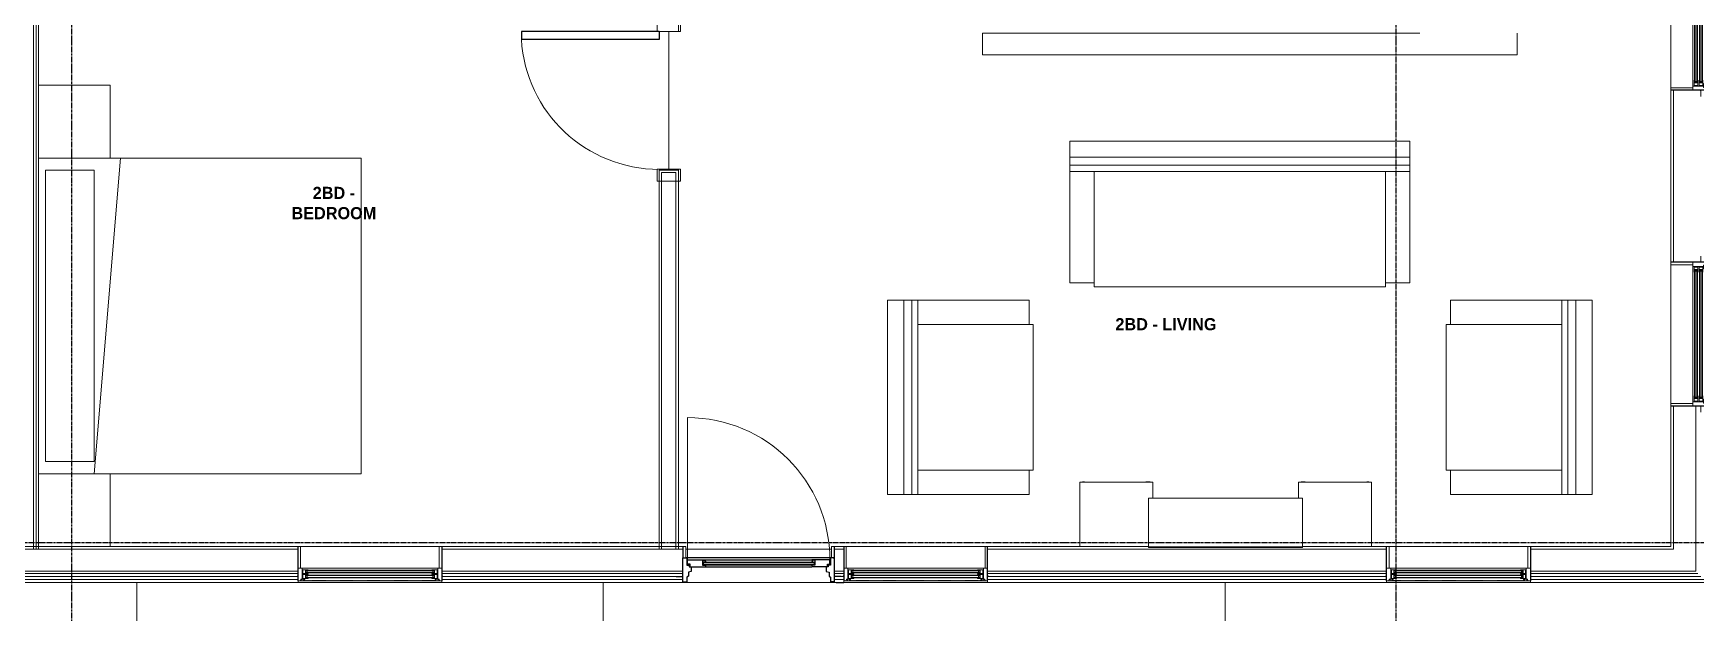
# Model space of a CAD drawing. Header units: inches. Extents: x -4093 to -1777, y 9773 to 12264.
# Drawn here: x -2509.9 to -2099.3, y 11268.6 to 11411.7 of the extents above; entities that cross this region are included whole.
import ezdxf

# ---------------------------------------------------------------- set-up
doc = ezdxf.new("R2010")
doc.units = ezdxf.units.IN
doc.header["$MEASUREMENT"] = 0
doc.linetypes.add('Dash', pattern=[0.25, 0.125, -0.125])
doc.linetypes.add('Grid Line 1_2_', pattern=[0.875, 0.5, -0.125, 0.125, -0.125])
for name, color, linetype, lineweight in [('0-1', 7, 'Continuous', 5), ('0-2', 7, 'Continuous', 9), ('A-AREA-IDEN', 2, 'Continuous', 9), ('A-DETL-GENF', 92, 'Continuous', 18), ('A-DETL-GENF-HDLN', 1, 'Dash', 9), ('A-DOOR-1', 7, 'Continuous', 9), ('A-DOOR-2', 10, 'Continuous', 30), ('A-DOOR-4', 31, 'Continuous', 9), ('A-DOOR-5', 31, 'Continuous', 30), ('A-DOOR-FRAM', 31, 'Continuous', 30), ('A-DOOR-FRAM-2', 31, 'Continuous', 9), ('A-DOOR-GLAZ', 31, 'Continuous', 9), ('A-FLOR-1', 7, 'Continuous', 9), ('A-FLOR-2', 192, 'Continuous', 9), ('A-GLAZ', 151, 'Continuous', 18), ('A-GLAZ-1', 151, 'Continuous', 9), ('A-GLAZ-2', 151, 'Continuous', 30), ('A-WALL', 113, 'Continuous', 18), ('A-WALL-1', 7, 'Continuous', 9), ('A-WALL-2', 250, 'Continuous', 18), ('A-WALL-3', 113, 'Continuous', 9), ('I-FURN', 30, 'Continuous', 9), ('I-FURN-1', 7, 'Continuous', 9), ('I-WALL-1', 7, 'Continuous', 9), ('S-GRID-1', 1, 'Grid Line 1_2_', 30)]:
    doc.layers.add(name, color=color, linetype=linetype, lineweight=lineweight)
doc.styles.add('Century Gothic_B', font='GOTHICB.TTF', dxfattribs={"height": 3})

# ---------------------------------------------------------------- blocks, each defined once
blk = doc.blocks.new('SWING - SINGLE - FLUSH - SWING - FLUSH - 2-10 x 6-8 - PRIVACY-4346067-BACKGROUND - 1ST FLOOR')
at = {"layer": 'A-DOOR-1'}
for p, q in [((-17, 2.87), (-20, 2.87)), ((-20, 2.87), (-20, -2.38)), ((-17, -2.38), (-17, 2.87)), ((20, 2.87), (17, 2.87)), ((17, 2.87), (17, -2.38)), ((20, -2.38), (20, 2.87)), ((-20, -2.38), (-17, -2.38)), ((-17, -2.38), (-20, -2.38)), ((-20, -2.38), (-20, -2.88)), ((-20, -2.88), (-17, -2.88)), ((-17, -2.88), (-17, -2.38)), ((17, -2.38), (20, -2.38)), ((20, -2.38), (17, -2.38)), ((17, -2.38), (17, -2.88)), ((17, -2.88), (20, -2.88)), ((20, -2.88), (20, -2.38))]:
    blk.add_line(p, q, dxfattribs=at)
blk.add_arc((17, 2.37), 34.07, 93.3657, 180, dxfattribs=at)
at = {"layer": 'A-DOOR-2'}
for p, q in [((15, 2.37), (15, 36.38)), ((17, 36.38), (15, 36.38)), ((17, 2.37), (17, 36.38)), ((17, 2.37), (15, 2.37))]:
    blk.add_line(p, q, dxfattribs=at)
blk = doc.blocks.new('Bed-Standard - King 78_ x 80_-4200935-BACKGROUND - 1ST FLOOR')
at = {"layer": 'I-FURN-1'}
for p, q in [((-28.31, 41.8), (49.69, 41.8)), ((-28.31, -37.89), (-28.31, 41.8)), ((49.69, 41.8), (49.69, -37.89)), ((49.69, -24.2), (-28.31, -17.63)), ((-25.31, -24.2), (46.69, -24.2)), ((-25.31, -36.2), (-25.31, -24.2)), ((46.69, -36.2), (46.69, -24.2)), ((-25.31, -36.2), (46.69, -36.2))]:
    blk.add_line(p, q, dxfattribs=at)
blk = doc.blocks.new('Table-Night Stand - 18_ x 18_ x 24_-V17-BACKGROUND - 1ST FLOOR')
at = {"layer": 'I-FURN-1'}
blk.add_line((0.15, 0), (18.15, 0), dxfattribs=at)
blk = doc.blocks.new('Table-Night Stand - 18_ x 18_ x 24_-V18-BACKGROUND - 1ST FLOOR')
at = {"layer": 'I-FURN-1'}
for p, q in [((0.15, 0), (18.15, 0)), ((0.15, -17.69), (0.15, 0))]:
    blk.add_line(p, q, dxfattribs=at)
blk = doc.blocks.new('Entertainment_Center_14771 - Entertainment_Center_14771-V49-BACKGROUND - 1ST FLOOR')
at = {"layer": 'I-FURN-1'}
for p, q in [((-18, 10), (-36, 10)), ((-36, 10), (-36, -5.92)), ((-34.85, 10.03), (-35.34, 10.03)), ((-35.34, 10.03), (-35.34, 10)), ((-34.85, 10), (-34.85, 10.03)), ((-18.66, 10.03), (-19.66, 10.03)), ((-19.66, 10.03), (-19.66, 10)), ((-18.66, 10), (-18.66, 10.03)), ((-18, 6), (-18, 10)), ((36, 10), (18, 10)), ((18, 10), (18, 6)), ((18.66, 10.03), (18.66, 10)), ((19.66, 10.03), (18.66, 10.03)), ((19.66, 10), (19.66, 10.03)), ((35.34, 10.03), (34.85, 10.03)), ((34.85, 10.03), (34.85, 10)), ((35.34, 10), (35.34, 10.03)), ((36, -5.92), (36, 10)), ((19, 6), (-19, 6)), ((-19, 6), (-19, -6)), ((19, -6), (19, 6)), ((-19, -6), (19, -6)), ((-19, -6.13), (-19, -6)), ((-19, -6), (19, -6)), ((19, -6.13), (-19, -6.13)), ((19, -6), (19, -6.13))]:
    blk.add_line(p, q, dxfattribs=at)
blk = doc.blocks.new('Couch-Both_Arms-Generic - 1-1372852-BACKGROUND - 1ST FLOOR')
at = {"layer": 'I-FURN'}
for p, q in [((-42, 17.5), (-36, 17.5)), ((-42, -10), (-42, 17.5)), ((-36, 18.5), (36, 18.5)), ((-36, 17.5), (-36, 18.5)), ((-36, 17.5), (-36, -10)), ((36, 18.5), (36, 17.5)), ((36, 17.5), (42, 17.5)), ((36, -10), (36, 17.5)), ((42, 17.5), (42, -10)), ((-42, -10), (42, -10)), ((-42, -13.5), (-42, -10)), ((-42, -11.5), (42, -11.5)), ((42, -10), (42, -13.5)), ((-42, -13.5), (42, -13.5)), ((42, -13.5), (-42, -13.5))]:
    blk.add_line(p, q, dxfattribs=at)
at = {"layer": 'I-FURN-1'}
for p, q in [((-42, -17.5), (-42, -13.5)), ((42, -13.5), (42, -17.5)), ((42, -17.5), (-42, -17.5))]:
    blk.add_line(p, q, dxfattribs=at)
blk = doc.blocks.new('Couch-Both_Arms-Generic - 2-1352635-BACKGROUND - 1ST FLOOR')
at = {"layer": 'I-FURN'}
for p, q in [((-24, 13.5), (24, 13.5)), ((24, 13.5), (-24, 13.5)), ((-24, 13.5), (-24, 10)), ((24, 10), (24, 13.5)), ((-24, 11.5), (24, 11.5)), ((-24, 10), (-24, -17.5)), ((-24, 10), (24, 10)), ((-18, -17.5), (-18, 10)), ((18, 10), (18, -17.5)), ((24, -17.5), (24, 10)), ((-24, -17.5), (-18, -17.5)), ((-18, -17.5), (-18, -18.5)), ((-18, -18.5), (18, -18.5)), ((18, -18.5), (18, -17.5)), ((18, -17.5), (24, -17.5))]:
    blk.add_line(p, q, dxfattribs=at)
at = {"layer": 'I-FURN-1'}
for p, q in [((24, 17.5), (-24, 17.5)), ((-24, 17.5), (-24, 13.5)), ((24, 13.5), (24, 17.5))]:
    blk.add_line(p, q, dxfattribs=at)
blk = doc.blocks.new('Couch-Both_Arms-Generic - 2-1523460-BACKGROUND - 1ST FLOOR')
at = {"layer": 'I-FURN'}
for p, q in [((-24, 17.5), (-18, 17.5)), ((-24, -10), (-24, 17.5)), ((-18, 18.5), (18, 18.5)), ((-18, 17.5), (-18, 18.5)), ((-18, 17.5), (-18, -10)), ((18, 18.5), (18, 17.5)), ((18, 17.5), (24, 17.5)), ((18, -10), (18, 17.5)), ((24, 17.5), (24, -10)), ((-24, -10), (24, -10)), ((-24, -13.5), (-24, -10)), ((-24, -11.5), (24, -11.5)), ((24, -10), (24, -13.5)), ((-24, -13.5), (24, -13.5)), ((24, -13.5), (-24, -13.5))]:
    blk.add_line(p, q, dxfattribs=at)
at = {"layer": 'I-FURN-1'}
for p, q in [((-24, -17.5), (-24, -13.5)), ((24, -13.5), (24, -17.5)), ((24, -17.5), (-24, -17.5))]:
    blk.add_line(p, q, dxfattribs=at)
blk = doc.blocks.new('CTR - 1st Phase - Unit Layouts_rvt-1-BACKGROUND - 1ST FLOOR')
at = {"layer": 'A-FLOR-1'}
for p, q in [((-2352.94, 11412.18), (-2352.94, 11378.18)), ((-2352.94, 11378.18), (-2352.94, 11412.18)), ((-2349.47, 11284.29), (-2349.35, 11284.29)), ((-2348.72, 11284.29), (-2312.72, 11284.29)), ((-2312.1, 11284.29), (-2311.97, 11284.29))]:
    blk.add_line(p, q, dxfattribs=at)
at = {"layer": 'A-WALL-1'}
for p, q in [((-2275.45, 11411.74), (-2167.45, 11411.74)), ((-2275.45, 11406.36), (-2275.45, 11411.74)), ((-2143.45, 11406.36), (-2143.45, 11411.74)), ((-2143.45, 11406.36), (-2275.45, 11406.36)), ((-2350.56, 11377.93), (-2355.31, 11377.93)), ((-2355.31, 11377.93), (-2355.31, 11284.29)), ((-2350.56, 11284.29), (-2350.56, 11377.93)), ((-2355.31, 11284.29), (-2350.56, 11284.29))]:
    blk.add_line(p, q, dxfattribs=at)
at = {"layer": 'A-WALL-2'}
for p, q in [((-2354.69, 11377.3), (-2354.69, 11284.29)), ((-2352.94, 11377.3), (-2354.69, 11377.3)), ((-2351.19, 11377.3), (-2352.94, 11377.3)), ((-2351.19, 11284.29), (-2351.19, 11377.3))]:
    blk.add_line(p, q, dxfattribs=at)
at = {"layer": '0-2'}
for name, p, rotation in [('SWING - SINGLE - FLUSH - SWING - FLUSH - 2-10 x 6-8 - PRIVACY-4346067-BACKGROUND - 1ST FLOOR', (-2352.94, 11395.18), 90.00000000000514), ('Table-Night Stand - 18_ x 18_ x 24_-V18-BACKGROUND - 1ST FLOOR', (-2490.87, 11399.06), 269.9999999999831), ('Couch-Both_Arms-Generic - 1-1372852-BACKGROUND - 1ST FLOOR', (-2211.92, 11367.61), 180), ('Bed-Standard - King 78_ x 80_-4200935-BACKGROUND - 1ST FLOOR', (-2470.67, 11352.6), 269.9999999999831), ('Couch-Both_Arms-Generic - 2-1352635-BACKGROUND - 1ST FLOOR', (-2281.42, 11321.79), 89.9999999999433), ('Couch-Both_Arms-Generic - 2-1523460-BACKGROUND - 1ST FLOOR', (-2142.42, 11321.79), 89.99999999995921), ('Table-Night Stand - 18_ x 18_ x 24_-V17-BACKGROUND - 1ST FLOOR', (-2490.87, 11303.06), 269.9999999999831)]:
    blk.add_blockref(name, p, dxfattribs=dict(at, rotation=rotation))
blk.add_blockref('Entertainment_Center_14771 - Entertainment_Center_14771-V49-BACKGROUND - 1ST FLOOR', (-2215.43, 11290.84), dxfattribs=at)
blk = doc.blocks.new('CTR - 1st Phase - Common Walls_rvt-1-BACKGROUND - 1ST FLOOR')
at = {"layer": 'A-WALL-2'}
for p, q in [((-2509.81, 11284.29), (-2509.81, 11640.61)), ((-2509.19, 11284.29), (-2509.19, 11640.61))]:
    blk.add_line(p, q, dxfattribs=at)
at = {"layer": 'I-WALL-1'}
for p, q in [((-2508.56, 11284.29), (-2508.56, 11419.93)), ((-2517.69, 11284.29), (-2508.56, 11284.29))]:
    blk.add_line(p, q, dxfattribs=at)
blk = doc.blocks.new('CTR - 1st Phase - Structure_rvt-1-BACKGROUND - 1ST FLOOR')
at = {"layer": 'S-GRID-1'}
for p, q in [((-2500.32, 9772.61), (-2500.32, 12247.5)), ((-2173.32, 9772.61), (-2173.32, 12247.5)), ((-1777.25, 11285.79), (-4076.95, 11285.79))]:
    blk.add_line(p, q, dxfattribs=at)
blk = doc.blocks.new('Bayer Built Door - VISTAGRANDE FLUSH _LH_ - 37-1_2__ x 81-3_4__ - 1ST FLOOR-V94-BACKGROUND - 1ST FLOOR')
at = {"layer": 'A-DOOR-4'}
blk.add_line((17.56, -1.16), (17.56, -36.28), dxfattribs=at)
blk.add_arc((17.56, -1.16), 35.13, 180, 270, dxfattribs=at)
at = {"layer": 'A-DOOR-5'}
for p, q in [((-16.95, 0.56), (-16.95, -0.08)), ((-16.95, 0.56), (-13.13, 0.56)), ((-13.87, 0.16), (-13.13, 0.16)), ((-13.87, -1.16), (-13.87, 0.16)), ((-13.13, 0.25), (-13.16, 0.56)), ((13.12, 0.56), (-13.13, 0.56)), ((-13.13, 0.16), (-13.13, 0.25)), ((13.12, 0.25), (13.16, 0.56)), ((13.12, 0.16), (13.12, 0.25)), ((13.87, 0.16), (13.12, 0.16)), ((16.95, 0.56), (13.12, 0.56)), ((13.87, -1.16), (13.87, 0.16)), ((16.95, 0.56), (16.95, -0.08)), ((-16.95, -0.08), (-17.56, -0.09)), ((-17.56, -0.09), (-17.56, -1.16)), ((-17.56, -1.16), (-13.13, -1.16)), ((-13.13, -0.59), (-13.87, -0.59)), ((-13.87, -1.09), (-13.36, -1.09)), ((-13.87, -1.16), (-13.87, -1.09)), ((-13.36, -1.09), (-13.16, -0.84)), ((-13.16, -0.84), (-13.13, -0.66)), ((13.12, -1.16), (-13.13, -1.16)), ((-13.13, -0.66), (-13.13, -0.59)), ((13.12, -0.59), (13.87, -0.59)), ((13.12, -0.66), (13.12, -0.59)), ((13.16, -0.84), (13.12, -0.66)), ((17.56, -1.16), (13.12, -1.16)), ((13.36, -1.09), (13.16, -0.84)), ((13.87, -1.09), (13.36, -1.09)), ((13.87, -1.16), (13.87, -1.09)), ((16.95, -0.08), (17.56, -0.09)), ((17.56, -0.09), (17.56, -1.16))]:
    blk.add_line(p, q, dxfattribs=at)
at = {"layer": 'A-DOOR-FRAM'}
for p, q in [((-18.75, 4.25), (-18.75, -1.63)), ((-18.75, 4.25), (-17.72, 4.25)), ((-17.72, 3.13), (-17.72, 4.25)), ((17.72, 3.13), (17.72, 4.25)), ((18.75, 4.25), (17.72, 4.25)), ((18.75, 4.25), (18.75, -1.63)), ((-20.38, 2.94), (-18.75, 2.94)), ((-17.38, 2.89), (-17.72, 3.13)), ((-17.72, 0.16), (-17.14, 0.16)), ((-17.72, -1.63), (-17.72, 0.16)), ((-17.38, 1.89), (-17.38, 2.89)), ((-16.69, 1.73), (-17.38, 1.89)), ((-17.14, 0.16), (-17.14, 0.59)), ((-17.14, 0.59), (-16.69, 0.59)), ((-16.69, 0.59), (-16.69, 1.73)), ((16.69, 1.73), (17.38, 1.89)), ((16.69, 0.59), (16.69, 1.73)), ((17.14, 0.59), (16.69, 0.59)), ((17.14, 0.16), (17.14, 0.59)), ((17.72, 0.16), (17.14, 0.16)), ((17.38, 2.89), (17.72, 3.13)), ((17.38, 1.89), (17.38, 2.89)), ((17.72, -1.63), (17.72, 0.16)), ((20.37, 2.94), (18.75, 2.94)), ((-18.75, -1.63), (-18.63, -1.63)), ((-18.37, -1.63), (-18.75, -1.63)), ((-18.75, -1.63), (-17.72, -1.63)), ((-18, -1.63), (18, -1.63)), ((18.75, -1.63), (17.72, -1.63)), ((18.62, -1.63), (18.75, -1.63))]:
    blk.add_line(p, q, dxfattribs=at)
at = {"layer": 'A-DOOR-FRAM-2'}
for p, q in [((-18, -1.63), (-18.63, -1.63)), ((-18.63, -1.63), (-18.63, -4.44)), ((-18, -4.44), (-18, -1.63)), ((18.62, -1.63), (18, -1.63)), ((18, -1.63), (18, -4.44)), ((18.62, -4.44), (18.62, -1.63)), ((-18.63, -4.44), (-18, -4.44)), ((18, -4.44), (18.62, -4.44))]:
    blk.add_line(p, q, dxfattribs=at)
at = {"layer": 'A-DOOR-GLAZ'}
for p, q in [((13.12, 0.16), (-13.13, 0.16)), ((-13.13, 0), (-13.87, 0)), ((-13.87, -0.44), (-13.13, -0.44)), ((-13.66, 0), (-13.66, -0.44)), ((13.12, 0), (-13.13, 0)), ((13.12, -0.44), (-13.13, -0.44)), ((13.12, -0.59), (-13.13, -0.59)), ((13.12, 0), (13.87, 0)), ((13.87, -0.44), (13.12, -0.44)), ((13.66, 0), (13.66, -0.44))]:
    blk.add_line(p, q, dxfattribs=at)
blk = doc.blocks.new('Window-Double_Hung-Marvin-Essential - 1-WIDE _TEMP ALL_ ESDH3066-3454274-BACKGROUND - 1ST FLOOR')
at = {"layer": 'A-DETL-GENF'}
for p, q in [((-19.25, 2.98), (-19.25, 2.94)), ((-17.75, 2.98), (-19.25, 2.98)), ((-19.25, 2.94), (-17.9, 2.94)), ((-17.9, 2.94), (-17.9, 2.83)), ((-17.9, 2.83), (-17.75, 2.83)), ((-17.75, 4.03), (-17.16, 4.03)), ((-17.75, 4.03), (-17.75, 0.94)), ((-16.72, 0.94), (-17.75, 0.94)), ((-17.08, 3.62), (-17.16, 4.03)), ((-17.08, 3.62), (-16.19, 3.62)), ((-16.85, 4), (-16.85, 3.62)), ((-16.3, 4), (-16.85, 4)), ((-16.38, 3.52), (-16.72, 3.52)), ((-16.72, 3.52), (-16.72, 0.94)), ((-15.34, 3.44), (-16.56, 3.44)), ((-16.56, 2.5), (-16.56, 3.44)), ((-16.56, 2.5), (-15.34, 2.5)), ((-15.34, 2.22), (-16.56, 2.22)), ((-16.56, 1.28), (-16.56, 2.22)), ((-16.56, 1.28), (-15.34, 1.28)), ((-16.38, 3.62), (-16.38, 3.52)), ((-16.3, 3.76), (-16.3, 4)), ((-16.18, 3.76), (-16.3, 3.76)), ((-16.19, 3.72), (-16.1, 3.72)), ((-16.19, 3.62), (-16.19, 3.72)), ((-16.18, 3.97), (-16.1, 3.97)), ((-16.18, 3.97), (-16.18, 3.76)), ((-16.1, 3.72), (-16.1, 3.97)), ((-15.94, 2.62), (-15.94, 3.34)), ((-15.94, 3.34), (-15.28, 3.34)), ((-15.28, 2.62), (-15.94, 2.62)), ((-15.94, 1.4), (-15.94, 2.12)), ((-15.94, 2.12), (-15.28, 2.12)), ((-15.28, 1.4), (-15.94, 1.4)), ((15.84, 3.32), (-15.84, 3.32)), ((-15.84, 2.63), (-15.84, 3.32)), ((15.84, 3.2), (-15.84, 3.2)), ((15.84, 2.76), (-15.84, 2.76)), ((15.84, 2.63), (-15.84, 2.63)), ((15.84, 2.1), (-15.84, 2.1)), ((-15.84, 1.41), (-15.84, 2.1)), ((15.84, 1.98), (-15.84, 1.98)), ((15.84, 1.54), (-15.84, 1.54)), ((15.84, 1.41), (-15.84, 1.41)), ((-15.54, 2.76), (-15.54, 3.2)), ((-15.54, 1.54), (-15.54, 1.98)), ((-15.34, 3.44), (-15.28, 3.38)), ((-15.34, 2.5), (-15.28, 2.56)), ((-15.34, 2.22), (-15.28, 2.16)), ((-15.34, 1.28), (-15.28, 1.34)), ((-15.28, 3.34), (-15.28, 3.38)), ((-15.28, 2.56), (-15.28, 2.62)), ((-15.28, 2.12), (-15.28, 2.16)), ((-15.28, 1.34), (-15.28, 1.4)), ((15.34, 3.44), (15.28, 3.38)), ((15.28, 3.34), (15.28, 3.38)), ((15.94, 3.34), (15.28, 3.34)), ((15.28, 2.56), (15.28, 2.62)), ((15.28, 2.62), (15.94, 2.62)), ((15.34, 2.5), (15.28, 2.56)), ((15.34, 2.22), (15.28, 2.16)), ((15.28, 2.12), (15.28, 2.16)), ((15.94, 2.12), (15.28, 2.12)), ((15.28, 1.34), (15.28, 1.4)), ((15.28, 1.4), (15.94, 1.4)), ((15.34, 1.28), (15.28, 1.34)), ((15.34, 3.44), (16.56, 3.44)), ((16.56, 2.5), (15.34, 2.5)), ((15.34, 2.22), (16.56, 2.22)), ((16.56, 1.28), (15.34, 1.28)), ((15.54, 2.76), (15.54, 3.2)), ((15.54, 1.54), (15.54, 1.98)), ((15.84, 2.63), (15.84, 3.32)), ((15.84, 1.41), (15.84, 2.1)), ((15.94, 2.62), (15.94, 3.34)), ((15.94, 1.4), (15.94, 2.12)), ((16.18, 3.97), (16.1, 3.97)), ((16.1, 3.72), (16.1, 3.97)), ((16.19, 3.72), (16.1, 3.72)), ((16.18, 3.97), (16.18, 3.76)), ((16.18, 3.76), (16.3, 3.76)), ((16.19, 3.62), (16.19, 3.72)), ((17.08, 3.62), (16.19, 3.62)), ((16.3, 3.76), (16.3, 4)), ((16.3, 4), (16.85, 4)), ((16.38, 3.62), (16.38, 3.52)), ((16.38, 3.52), (16.72, 3.52)), ((16.56, 2.5), (16.56, 3.44)), ((16.56, 1.28), (16.56, 2.22)), ((16.72, 3.52), (16.72, 0.94)), ((16.72, 0.94), (17.75, 0.94)), ((16.85, 4), (16.85, 3.62)), ((17.08, 3.62), (17.16, 4.03)), ((17.75, 4.03), (17.16, 4.03)), ((17.75, 4.03), (17.75, 0.94)), ((17.75, 2.98), (19.25, 2.98)), ((17.9, 2.83), (17.75, 2.83)), ((17.9, 2.94), (17.9, 2.83)), ((19.25, 2.94), (17.9, 2.94)), ((19.25, 2.98), (19.25, 2.94))]:
    blk.add_line(p, q, dxfattribs=at)
at = {"layer": 'A-DETL-GENF-HDLN'}
blk.add_line((16.1, 3.97), (-16.5, 3.97), dxfattribs=at)
at = {"layer": 'A-GLAZ'}
for p, q in [((-17.13, 0.91), (-17.13, -4.44)), ((17.12, -4.44), (17.12, 0.91)), ((-17.13, -4.44), (-17.75, -4.44)), ((17.12, -4.44), (17.75, -4.44))]:
    blk.add_line(p, q, dxfattribs=at)
at = {"layer": 'A-GLAZ-1'}
for p, q in [((19.62, 4.5), (17.75, 4.5)), ((17.75, 4.5), (17.75, 4.44)), ((17.75, 4.44), (19.62, 4.44)), ((19.62, 4.44), (19.62, 4.5)), ((17.75, 4.03), (-17.75, 4.03)), ((-17.75, 0.94), (17.75, 0.94)), ((-17.75, -4.44), (17.75, -4.44))]:
    blk.add_line(p, q, dxfattribs=at)
at = {"layer": 'A-GLAZ-2'}
for p, q in [((-17.75, 4.03), (-17.75, 0.94)), ((-17.75, 0.91), (-17.75, -4.44)), ((17.75, 0.94), (17.75, 4.03)), ((17.75, -4.44), (17.75, 0.91))]:
    blk.add_line(p, q, dxfattribs=at)
blk = doc.blocks.new('Window-Double_Hung-Marvin-Essential - 1-WIDE _TEMP LOWER_ ESDH3066-3454273-BACKGROUND - 1ST FLOOR')
at = {"layer": 'A-DETL-GENF'}
for p, q in [((-19.25, -2.98), (-19.25, -2.94)), ((-19.25, -2.94), (-17.9, -2.94)), ((-17.75, -2.98), (-19.25, -2.98)), ((-17.9, -2.94), (-17.9, -2.83)), ((-17.9, -2.83), (-17.75, -2.83)), ((-16.72, -0.94), (-17.75, -0.94)), ((-17.75, -4.03), (-17.75, -0.94)), ((-17.75, -4.03), (-17.16, -4.03)), ((-17.08, -3.62), (-17.16, -4.03)), ((-17.08, -3.62), (-16.19, -3.62)), ((-16.85, -4), (-16.85, -3.62)), ((-16.3, -4), (-16.85, -4)), ((-16.72, -3.52), (-16.72, -0.94)), ((-16.38, -3.52), (-16.72, -3.52)), ((-16.56, -1.28), (-15.34, -1.28)), ((-16.56, -1.28), (-16.56, -2.22)), ((-15.34, -2.22), (-16.56, -2.22)), ((-16.56, -2.5), (-15.34, -2.5)), ((-16.56, -2.5), (-16.56, -3.44)), ((-15.34, -3.44), (-16.56, -3.44)), ((-16.38, -3.62), (-16.38, -3.52)), ((-16.18, -3.76), (-16.3, -3.76)), ((-16.3, -3.76), (-16.3, -4)), ((-16.19, -3.62), (-16.19, -3.72)), ((-16.19, -3.72), (-16.1, -3.72)), ((-16.18, -3.97), (-16.18, -3.76)), ((-16.18, -3.97), (-16.1, -3.97)), ((-16.1, -3.72), (-16.1, -3.97)), ((-15.28, -1.4), (-15.94, -1.4)), ((-15.94, -1.4), (-15.94, -2.12)), ((-15.94, -2.12), (-15.28, -2.12)), ((-15.28, -2.62), (-15.94, -2.62)), ((-15.94, -2.62), (-15.94, -3.34)), ((-15.94, -3.34), (-15.28, -3.34)), ((15.84, -1.41), (-15.84, -1.41)), ((-15.84, -1.41), (-15.84, -2.1)), ((15.84, -1.54), (-15.84, -1.54)), ((15.84, -1.98), (-15.84, -1.98)), ((15.84, -2.1), (-15.84, -2.1)), ((15.84, -2.63), (-15.84, -2.63)), ((-15.84, -2.63), (-15.84, -3.32)), ((15.84, -2.76), (-15.84, -2.76)), ((15.84, -3.2), (-15.84, -3.2)), ((15.84, -3.32), (-15.84, -3.32)), ((-15.54, -1.54), (-15.54, -1.98)), ((-15.54, -2.76), (-15.54, -3.2)), ((-15.34, -1.28), (-15.28, -1.34)), ((-15.34, -2.22), (-15.28, -2.16)), ((-15.34, -2.5), (-15.28, -2.56)), ((-15.34, -3.44), (-15.28, -3.38)), ((-15.28, -1.34), (-15.28, -1.4)), ((-15.28, -2.12), (-15.28, -2.16)), ((-15.28, -2.56), (-15.28, -2.62)), ((-15.28, -3.34), (-15.28, -3.38)), ((15.34, -1.28), (15.28, -1.34)), ((15.28, -1.34), (15.28, -1.4)), ((15.28, -1.4), (15.94, -1.4)), ((15.28, -2.12), (15.28, -2.16)), ((15.94, -2.12), (15.28, -2.12)), ((15.34, -2.22), (15.28, -2.16)), ((15.34, -2.5), (15.28, -2.56)), ((15.28, -2.56), (15.28, -2.62)), ((15.28, -2.62), (15.94, -2.62)), ((15.28, -3.34), (15.28, -3.38)), ((15.94, -3.34), (15.28, -3.34)), ((15.34, -3.44), (15.28, -3.38)), ((16.56, -1.28), (15.34, -1.28)), ((15.34, -2.22), (16.56, -2.22)), ((16.56, -2.5), (15.34, -2.5)), ((15.34, -3.44), (16.56, -3.44)), ((15.54, -1.54), (15.54, -1.98)), ((15.54, -2.76), (15.54, -3.2)), ((15.84, -1.41), (15.84, -2.1)), ((15.84, -2.63), (15.84, -3.32)), ((15.94, -1.4), (15.94, -2.12)), ((15.94, -2.62), (15.94, -3.34)), ((16.19, -3.72), (16.1, -3.72)), ((16.1, -3.72), (16.1, -3.97)), ((16.18, -3.97), (16.1, -3.97)), ((16.18, -3.97), (16.18, -3.76)), ((16.18, -3.76), (16.3, -3.76)), ((17.08, -3.62), (16.19, -3.62)), ((16.19, -3.62), (16.19, -3.72)), ((16.3, -3.76), (16.3, -4)), ((16.3, -4), (16.85, -4)), ((16.38, -3.62), (16.38, -3.52)), ((16.38, -3.52), (16.72, -3.52)), ((16.56, -1.28), (16.56, -2.22)), ((16.56, -2.5), (16.56, -3.44)), ((16.72, -3.52), (16.72, -0.94)), ((16.72, -0.94), (17.75, -0.94)), ((16.85, -4), (16.85, -3.62)), ((17.08, -3.62), (17.16, -4.03)), ((17.75, -4.03), (17.16, -4.03)), ((17.75, -4.03), (17.75, -0.94)), ((17.9, -2.83), (17.75, -2.83)), ((17.75, -2.98), (19.25, -2.98)), ((17.9, -2.94), (17.9, -2.83)), ((19.25, -2.94), (17.9, -2.94)), ((19.25, -2.98), (19.25, -2.94))]:
    blk.add_line(p, q, dxfattribs=at)
at = {"layer": 'A-DETL-GENF-HDLN'}
blk.add_line((16.1, -3.97), (-16.5, -3.97), dxfattribs=at)
at = {"layer": 'A-GLAZ'}
for p, q in [((-17.13, 4.44), (-17.75, 4.44)), ((-17.13, -0.91), (-17.13, 4.44)), ((17.12, 4.44), (17.75, 4.44)), ((17.12, 4.44), (17.12, -0.91))]:
    blk.add_line(p, q, dxfattribs=at)
at = {"layer": 'A-GLAZ-1'}
for p, q in [((-17.75, 4.44), (17.75, 4.44)), ((-17.75, -0.94), (17.75, -0.94)), ((17.75, -4.03), (-17.75, -4.03))]:
    blk.add_line(p, q, dxfattribs=at)
at = {"layer": 'A-GLAZ-2'}
for p, q in [((-17.75, -0.91), (-17.75, 4.44)), ((17.75, 4.44), (17.75, -0.91)), ((-17.75, -4.03), (-17.75, -0.94)), ((17.75, -0.94), (17.75, -4.03))]:
    blk.add_line(p, q, dxfattribs=at)
blk = doc.blocks.new('Window-Double_Hung-Marvin-Essential - 1-WIDE _TEMP LOWER_ ESDH3066-3454275-BACKGROUND - 1ST FLOOR')
at = {"layer": 'A-DETL-GENF'}
for p, q in [((-19.25, 2.98), (-19.25, 2.94)), ((-17.75, 2.98), (-19.25, 2.98)), ((-19.25, 2.94), (-17.9, 2.94)), ((-17.9, 2.94), (-17.9, 2.83)), ((-17.9, 2.83), (-17.75, 2.83)), ((-17.75, 4.03), (-17.16, 4.03)), ((-17.75, 4.03), (-17.75, 0.94)), ((-16.72, 0.94), (-17.75, 0.94)), ((-17.08, 3.62), (-17.16, 4.03)), ((-17.08, 3.62), (-16.19, 3.62)), ((-16.85, 4), (-16.85, 3.62)), ((-16.3, 4), (-16.85, 4)), ((-16.38, 3.52), (-16.72, 3.52)), ((-16.72, 3.52), (-16.72, 0.94)), ((-15.34, 3.44), (-16.56, 3.44)), ((-16.56, 2.5), (-16.56, 3.44)), ((-16.56, 2.5), (-15.34, 2.5)), ((-15.34, 2.22), (-16.56, 2.22)), ((-16.56, 1.28), (-16.56, 2.22)), ((-16.56, 1.28), (-15.34, 1.28)), ((-16.38, 3.62), (-16.38, 3.52)), ((-16.3, 3.76), (-16.3, 4)), ((-16.18, 3.76), (-16.3, 3.76)), ((-16.19, 3.72), (-16.1, 3.72)), ((-16.19, 3.62), (-16.19, 3.72)), ((-16.18, 3.97), (-16.1, 3.97)), ((-16.18, 3.97), (-16.18, 3.76)), ((-16.1, 3.72), (-16.1, 3.97)), ((-15.94, 2.62), (-15.94, 3.34)), ((-15.94, 3.34), (-15.28, 3.34)), ((-15.28, 2.62), (-15.94, 2.62)), ((-15.94, 1.4), (-15.94, 2.12)), ((-15.94, 2.12), (-15.28, 2.12)), ((-15.28, 1.4), (-15.94, 1.4)), ((15.84, 3.32), (-15.84, 3.32)), ((-15.84, 2.63), (-15.84, 3.32)), ((15.84, 3.2), (-15.84, 3.2)), ((15.84, 2.76), (-15.84, 2.76)), ((15.84, 2.63), (-15.84, 2.63)), ((15.84, 2.1), (-15.84, 2.1)), ((-15.84, 1.41), (-15.84, 2.1)), ((15.84, 1.98), (-15.84, 1.98)), ((15.84, 1.54), (-15.84, 1.54)), ((15.84, 1.41), (-15.84, 1.41)), ((-15.54, 2.76), (-15.54, 3.2)), ((-15.54, 1.54), (-15.54, 1.98)), ((-15.34, 3.44), (-15.28, 3.38)), ((-15.34, 2.5), (-15.28, 2.56)), ((-15.34, 2.22), (-15.28, 2.16)), ((-15.34, 1.28), (-15.28, 1.34)), ((-15.28, 3.34), (-15.28, 3.38)), ((-15.28, 2.56), (-15.28, 2.62)), ((-15.28, 2.12), (-15.28, 2.16)), ((-15.28, 1.34), (-15.28, 1.4)), ((15.34, 3.44), (15.28, 3.38)), ((15.28, 3.34), (15.28, 3.38)), ((15.94, 3.34), (15.28, 3.34)), ((15.28, 2.56), (15.28, 2.62)), ((15.28, 2.62), (15.94, 2.62)), ((15.34, 2.5), (15.28, 2.56)), ((15.34, 2.22), (15.28, 2.16)), ((15.28, 2.12), (15.28, 2.16)), ((15.94, 2.12), (15.28, 2.12)), ((15.28, 1.34), (15.28, 1.4)), ((15.28, 1.4), (15.94, 1.4)), ((15.34, 1.28), (15.28, 1.34)), ((15.34, 3.44), (16.56, 3.44)), ((16.56, 2.5), (15.34, 2.5)), ((15.34, 2.22), (16.56, 2.22)), ((16.56, 1.28), (15.34, 1.28)), ((15.54, 2.76), (15.54, 3.2)), ((15.54, 1.54), (15.54, 1.98)), ((15.84, 2.63), (15.84, 3.32)), ((15.84, 1.41), (15.84, 2.1)), ((15.94, 2.62), (15.94, 3.34)), ((15.94, 1.4), (15.94, 2.12)), ((16.18, 3.97), (16.1, 3.97)), ((16.1, 3.72), (16.1, 3.97)), ((16.19, 3.72), (16.1, 3.72)), ((16.18, 3.97), (16.18, 3.76)), ((16.18, 3.76), (16.3, 3.76)), ((16.19, 3.62), (16.19, 3.72)), ((17.08, 3.62), (16.19, 3.62)), ((16.3, 3.76), (16.3, 4)), ((16.3, 4), (16.85, 4)), ((16.38, 3.62), (16.38, 3.52)), ((16.38, 3.52), (16.72, 3.52)), ((16.56, 2.5), (16.56, 3.44)), ((16.56, 1.28), (16.56, 2.22)), ((16.72, 3.52), (16.72, 0.94)), ((16.72, 0.94), (17.75, 0.94)), ((16.85, 4), (16.85, 3.62)), ((17.08, 3.62), (17.16, 4.03)), ((17.75, 4.03), (17.16, 4.03)), ((17.75, 4.03), (17.75, 0.94)), ((17.75, 2.98), (19.25, 2.98)), ((17.9, 2.83), (17.75, 2.83)), ((17.9, 2.94), (17.9, 2.83)), ((19.25, 2.94), (17.9, 2.94)), ((19.25, 2.98), (19.25, 2.94))]:
    blk.add_line(p, q, dxfattribs=at)
at = {"layer": 'A-DETL-GENF-HDLN'}
blk.add_line((16.1, 3.97), (-16.5, 3.97), dxfattribs=at)
at = {"layer": 'A-GLAZ'}
for p, q in [((-17.13, 0.91), (-17.13, -4.44)), ((17.12, -4.44), (17.12, 0.91)), ((-17.13, -4.44), (-17.75, -4.44)), ((17.12, -4.44), (17.75, -4.44))]:
    blk.add_line(p, q, dxfattribs=at)
at = {"layer": 'A-GLAZ-1'}
for p, q in [((17.75, 4.03), (-17.75, 4.03)), ((-17.75, 0.94), (17.75, 0.94)), ((-17.75, -4.44), (17.75, -4.44))]:
    blk.add_line(p, q, dxfattribs=at)
at = {"layer": 'A-GLAZ-2'}
for p, q in [((-17.75, 4.03), (-17.75, 0.94)), ((-17.75, 0.91), (-17.75, -4.44)), ((17.75, 0.94), (17.75, 4.03)), ((17.75, -4.44), (17.75, 0.91))]:
    blk.add_line(p, q, dxfattribs=at)
blk = doc.blocks.new('Window-Double_Hung-Marvin-Essential - 2-WIDE _TEMP ALL LOW_ ESDH3066-3454284-BACKGROUND - 1ST FLOOR')
at = {"layer": 'A-DETL-GENF'}
for p, q in [((-19.25, -2.98), (-19.25, -2.94)), ((-19.25, -2.94), (-17.9, -2.94)), ((-17.75, -2.98), (-19.25, -2.98)), ((-17.9, -2.94), (-17.9, -2.83)), ((-17.9, -2.83), (-17.75, -2.83)), ((-16.72, -0.94), (-17.75, -0.94)), ((-17.75, -4.03), (-17.75, -0.94)), ((-17.75, -4.03), (-17.16, -4.03)), ((-17.08, -3.62), (-17.16, -4.03)), ((-17.08, -3.62), (-16.19, -3.62)), ((-16.85, -4), (-16.85, -3.62)), ((-16.3, -4), (-16.85, -4)), ((-16.72, -3.52), (-16.72, -0.94)), ((-16.38, -3.52), (-16.72, -3.52)), ((-16.56, -1.28), (-15.34, -1.28)), ((-16.56, -1.28), (-16.56, -2.22)), ((-15.34, -2.22), (-16.56, -2.22)), ((-16.56, -2.5), (-15.34, -2.5)), ((-16.56, -2.5), (-16.56, -3.44)), ((-15.34, -3.44), (-16.56, -3.44)), ((-16.38, -3.62), (-16.38, -3.52)), ((-16.18, -3.76), (-16.3, -3.76)), ((-16.3, -3.76), (-16.3, -4)), ((-16.19, -3.62), (-16.19, -3.72)), ((-16.19, -3.72), (-16.1, -3.72)), ((-16.18, -3.97), (-16.18, -3.76)), ((-16.18, -3.97), (-16.1, -3.97)), ((-16.1, -3.72), (-16.1, -3.97)), ((-15.28, -1.4), (-15.94, -1.4)), ((-15.94, -1.4), (-15.94, -2.12)), ((-15.94, -2.12), (-15.28, -2.12)), ((-15.28, -2.62), (-15.94, -2.62)), ((-15.94, -2.62), (-15.94, -3.34)), ((-15.94, -3.34), (-15.28, -3.34)), ((15.84, -1.41), (-15.84, -1.41)), ((-15.84, -1.41), (-15.84, -2.1)), ((15.84, -1.54), (-15.84, -1.54)), ((15.84, -1.98), (-15.84, -1.98)), ((15.84, -2.1), (-15.84, -2.1)), ((15.84, -2.63), (-15.84, -2.63)), ((-15.84, -2.63), (-15.84, -3.32)), ((15.84, -2.76), (-15.84, -2.76)), ((15.84, -3.2), (-15.84, -3.2)), ((15.84, -3.32), (-15.84, -3.32)), ((-15.54, -1.54), (-15.54, -1.98)), ((-15.54, -2.76), (-15.54, -3.2)), ((-15.34, -1.28), (-15.28, -1.34)), ((-15.34, -2.22), (-15.28, -2.16)), ((-15.34, -2.5), (-15.28, -2.56)), ((-15.34, -3.44), (-15.28, -3.38)), ((-15.28, -1.34), (-15.28, -1.4)), ((-15.28, -2.12), (-15.28, -2.16)), ((-15.28, -2.56), (-15.28, -2.62)), ((-15.28, -3.34), (-15.28, -3.38)), ((15.34, -1.28), (15.28, -1.34)), ((15.28, -1.34), (15.28, -1.4)), ((15.28, -1.4), (15.94, -1.4)), ((15.28, -2.12), (15.28, -2.16)), ((15.94, -2.12), (15.28, -2.12)), ((15.34, -2.22), (15.28, -2.16)), ((15.34, -2.5), (15.28, -2.56)), ((15.28, -2.56), (15.28, -2.62)), ((15.28, -2.62), (15.94, -2.62)), ((15.28, -3.34), (15.28, -3.38)), ((15.94, -3.34), (15.28, -3.34)), ((15.34, -3.44), (15.28, -3.38)), ((16.56, -1.28), (15.34, -1.28)), ((15.34, -2.22), (16.56, -2.22)), ((16.56, -2.5), (15.34, -2.5)), ((15.34, -3.44), (16.56, -3.44)), ((15.54, -1.54), (15.54, -1.98)), ((15.54, -2.76), (15.54, -3.2)), ((15.84, -1.41), (15.84, -2.1)), ((15.84, -2.63), (15.84, -3.32)), ((15.94, -1.4), (15.94, -2.12)), ((15.94, -2.62), (15.94, -3.34)), ((16.19, -3.72), (16.1, -3.72)), ((16.1, -3.72), (16.1, -3.97)), ((16.18, -3.97), (16.1, -3.97)), ((16.18, -3.97), (16.18, -3.76)), ((16.18, -3.76), (16.3, -3.76)), ((17.08, -3.62), (16.19, -3.62)), ((16.19, -3.62), (16.19, -3.72)), ((16.3, -3.76), (16.3, -4)), ((16.3, -4), (16.85, -4)), ((16.38, -3.62), (16.38, -3.52)), ((16.38, -3.52), (16.72, -3.52)), ((16.56, -1.28), (16.56, -2.22)), ((16.56, -2.5), (16.56, -3.44)), ((16.72, -3.52), (16.72, -0.94)), ((16.72, -0.94), (17.75, -0.94)), ((16.85, -4), (16.85, -3.62)), ((17.08, -3.62), (17.16, -4.03)), ((17.75, -4.03), (17.16, -4.03)), ((17.75, -4.03), (17.75, -0.94)), ((17.9, -2.83), (17.75, -2.83)), ((17.75, -2.98), (19.25, -2.98)), ((17.9, -2.94), (17.9, -2.83)), ((19.25, -2.94), (17.9, -2.94)), ((19.25, -2.98), (19.25, -2.94))]:
    blk.add_line(p, q, dxfattribs=at)
at = {"layer": 'A-DETL-GENF-HDLN'}
blk.add_line((16.1, -3.97), (-16.5, -3.97), dxfattribs=at)
at = {"layer": 'A-GLAZ'}
for p, q in [((-17.13, 4.44), (-17.75, 4.44)), ((-17.13, -0.91), (-17.13, 4.44)), ((17.12, 4.44), (17.75, 4.44)), ((17.12, 4.44), (17.12, -0.91))]:
    blk.add_line(p, q, dxfattribs=at)
at = {"layer": 'A-GLAZ-1'}
for p, q in [((-17.75, 4.44), (17.75, 4.44)), ((-17.75, -0.94), (17.75, -0.94)), ((17.75, -4.03), (-17.75, -4.03))]:
    blk.add_line(p, q, dxfattribs=at)
at = {"layer": 'A-GLAZ-2'}
for p, q in [((-17.75, -0.91), (-17.75, 4.44)), ((17.75, 4.44), (17.75, -0.91)), ((-17.75, -4.03), (-17.75, -0.94)), ((17.75, -0.94), (17.75, -4.03))]:
    blk.add_line(p, q, dxfattribs=at)

msp = doc.modelspace()

# ---------------------------------------------------------------- linework, layer by layer
at = {"layer": 'A-FLOR-2'}
for p, q in [((-2484.32, 11109.29), (-2484.32, 11276.04)), ((-2369.12, 11276.04), (-2369.12, 11241.39)), ((-2311.97, 11276.04), (-2349.47, 11276.04)), ((-2215.52, 11109.39), (-2215.52, 11276.04))]:
    msp.add_line(p, q, dxfattribs=at)
at = {"layer": 'A-WALL'}
for p, q in [((-2104.82, 11397.64), (-2104.82, 11355.14)), ((-2104.82, 11319.64), (-2104.82, 11284.29)), ((-2099.32, 11319.64), (-2099.32, 11278.79)), ((-2444.47, 11284.29), (-2542.37, 11284.29)), ((-2349.47, 11284.29), (-2408.97, 11284.29)), ((-2309.72, 11284.29), (-2311.97, 11284.29)), ((-2175.67, 11284.29), (-2274.22, 11284.29)), ((-2104.82, 11284.29), (-2140.17, 11284.29)), ((-2444.47, 11278.79), (-2542.37, 11278.79)), ((-2444.47, 11278.29), (-2542.37, 11278.29)), ((-2349.47, 11278.79), (-2408.97, 11278.79)), ((-2349.47, 11278.29), (-2408.97, 11278.29)), ((-2309.72, 11278.79), (-2311.97, 11278.79)), ((-2309.72, 11278.29), (-2311.97, 11278.29)), ((-2175.67, 11278.79), (-2274.22, 11278.79)), ((-2175.67, 11278.29), (-2274.22, 11278.29)), ((-2099.32, 11278.79), (-2140.17, 11278.79)), ((-2098.82, 11278.29), (-2140.17, 11278.29)), ((-2444.47, 11277.54), (-2542.37, 11277.54)), ((-2444.47, 11276.79), (-2542.37, 11276.79)), ((-2349.47, 11277.54), (-2408.97, 11277.54)), ((-2349.47, 11276.79), (-2408.97, 11276.79)), ((-2309.72, 11277.54), (-2311.97, 11277.54)), ((-2309.72, 11276.79), (-2311.97, 11276.79)), ((-2175.67, 11277.54), (-2274.22, 11277.54)), ((-2175.67, 11276.79), (-2274.22, 11276.79)), ((-2098.07, 11277.54), (-2140.17, 11277.54)), ((-2097.32, 11276.79), (-2140.17, 11276.79))]:
    msp.add_line(p, q, dxfattribs=at)
at = {"layer": 'A-WALL-3'}
for p, q in [((-2105.45, 11397.64), (-2105.45, 11355.14)), ((-2100.07, 11397.64), (-2100.1, 11397.64)), ((-2100.1, 11355.14), (-2100.07, 11355.14)), ((-2105.45, 11319.64), (-2105.45, 11284.91)), ((-2100.07, 11319.64), (-2100.1, 11319.64)), ((-2444.47, 11284.91), (-2542.37, 11284.91)), ((-2349.47, 11284.91), (-2408.97, 11284.91)), ((-2349.47, 11276.04), (-2349.47, 11284.91)), ((-2309.72, 11284.91), (-2311.97, 11284.91)), ((-2311.97, 11284.91), (-2311.97, 11276.04)), ((-2234.43, 11284.91), (-2274.22, 11284.91)), ((-2175.67, 11284.91), (-2196.43, 11284.91)), ((-2105.45, 11284.91), (-2140.17, 11284.91)), ((-2444.47, 11279.54), (-2444.47, 11279.57)), ((-2408.97, 11279.57), (-2408.97, 11279.54)), ((-2309.72, 11279.54), (-2309.72, 11279.57)), ((-2274.22, 11279.57), (-2274.22, 11279.54)), ((-2175.67, 11279.54), (-2175.67, 11279.57)), ((-2140.17, 11279.57), (-2140.17, 11279.54)), ((-2542.37, 11276.04), (-2349.47, 11276.04)), ((-2444.47, 11276.04), (-2444.47, 11276.45)), ((-2408.97, 11276.45), (-2408.97, 11276.04)), ((-2311.97, 11276.04), (-2311.6, 11276.04)), ((-2309.72, 11276.04), (-2309.72, 11276.45)), ((-2309.72, 11276.04), (-2096.57, 11276.04)), ((-2274.22, 11276.45), (-2274.22, 11276.04)), ((-2175.67, 11276.04), (-2175.67, 11276.45)), ((-2140.17, 11276.45), (-2140.17, 11276.04))]:
    msp.add_line(p, q, dxfattribs=at)

# ---------------------------------------------------------------- block references
at = {"layer": '0-1'}
for name in ['CTR - 1st Phase - Structure_rvt-1-BACKGROUND - 1ST FLOOR', 'CTR - 1st Phase - Common Walls_rvt-1-BACKGROUND - 1ST FLOOR', 'CTR - 1st Phase - Unit Layouts_rvt-1-BACKGROUND - 1ST FLOOR']:
    msp.add_blockref(name, (0, 0), dxfattribs=at)
at = {"layer": 'A-DOOR-4', "rotation": 180}
msp.add_blockref('Bayer Built Door - VISTAGRANDE FLUSH _LH_ - 37-1_2__ x 81-3_4__ - 1ST FLOOR-V94-BACKGROUND - 1ST FLOOR', (-2330.72, 11280.48), dxfattribs=at)
at = {"layer": 'A-GLAZ-1'}
for name, p, rotation in [('Window-Double_Hung-Marvin-Essential - 2-WIDE _TEMP ALL LOW_ ESDH3066-3454284-BACKGROUND - 1ST FLOOR', (-2101.01, 11415.39), 89.99999999999882), ('Window-Double_Hung-Marvin-Essential - 1-WIDE _TEMP LOWER_ ESDH3066-3454275-BACKGROUND - 1ST FLOOR', (-2101.01, 11337.39), 269.9999999999988), ('Window-Double_Hung-Marvin-Essential - 1-WIDE _TEMP ALL_ ESDH3066-3454274-BACKGROUND - 1ST FLOOR', (-2291.97, 11280.48), 180)]:
    msp.add_blockref(name, p, dxfattribs=dict(at, rotation=rotation))
for p in [(-2426.72, 11280.48), (-2157.92, 11280.48)]:
    msp.add_blockref('Window-Double_Hung-Marvin-Essential - 1-WIDE _TEMP LOWER_ ESDH3066-3454273-BACKGROUND - 1ST FLOOR', p, dxfattribs=at)

# ---------------------------------------------------------------- texts
at = {"layer": 'A-AREA-IDEN', "char_height": 3, "attachment_point": 1, "style": 'Century Gothic_B'}
for s, insert, width in [('2BD -', (-2440.86, 11373.79), 13.13), ('BEDROOM', (-2446.11, 11368.79), 25.755), ('2BD - LIVING', (-2242.64, 11341.35), 31.411)]:
    msp.add_mtext(s, dxfattribs=dict(at, insert=insert, width=width))

doc.saveas('drawing.dxf')
